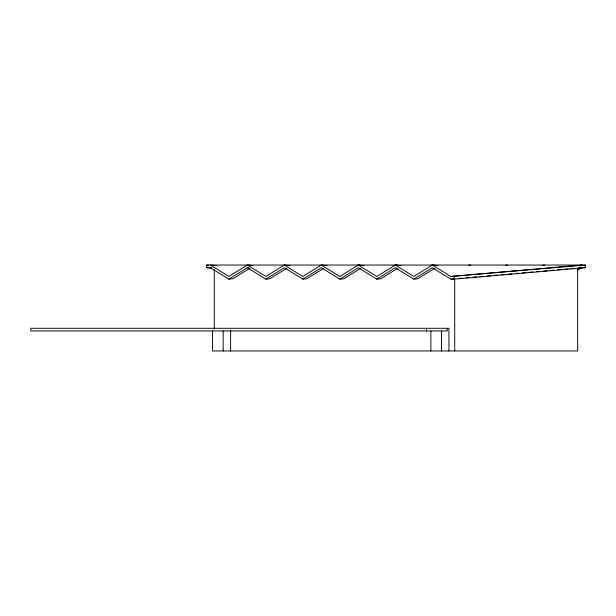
<?xml version="1.0" encoding="UTF-8"?>
<svg xmlns="http://www.w3.org/2000/svg" width="616" height="616" viewBox="0 0 616 616"><rect width="100%" height="100%" fill="white"/><g stroke="black" fill="none" stroke-linecap="round" stroke-linejoin="round"><path stroke-width="0.92" d="M253.076 265.542L247.347 265.042L228.852 276.469L210.356 265.042L216.085 265.542M247.347 267.706L265.843 279.14L284.338 267.706L302.833 279.14L321.329 267.706L339.824 279.14L358.32 267.706L376.815 279.14L395.31 267.706L413.806 279.14L432.301 267.706L450.797 279.14L454.4 279.14L585.2 267.706L585.2 265.042L206.753 265.042L206.753 267.706L210.356 267.706L228.852 279.14L247.347 267.706L248.918 267.845M249.911 268.214L232.786 278.794L228.852 279.14M290.067 265.542L284.338 265.042L265.843 276.469L247.347 265.042M286.894 268.214L269.777 278.794L265.843 279.14M327.058 265.542L321.329 265.042L302.833 276.469L284.338 265.042M323.885 268.214L306.76 278.794L302.833 279.14M364.048 265.542L358.32 265.042L339.824 276.469L321.329 265.042M360.876 268.214L343.751 278.794L339.824 279.14M401.039 265.542L395.31 265.042L376.815 276.469L358.32 265.042M397.867 268.214L380.742 278.794L376.815 279.14M438.03 265.542L432.301 265.042L413.806 276.469L395.31 265.042M434.858 268.214L417.733 278.794L413.806 279.14M579.979 266.035L581.589 265.042L450.797 276.469L432.301 265.042M577.569 270.193L581.589 267.706L578.447 267.983M357.742 265.211L359.652 265.042M394.733 265.211L396.642 265.042M431.724 265.211L433.633 265.042M468.714 265.211L470.624 265.042M505.705 265.211L507.615 265.042M542.688 265.211L544.598 265.042M450.797 276.469L585.2 265.042M450.797 279.14L454.724 278.794L454.724 350.958M458.535 278.463L462.347 278.132M466.158 277.793L469.022 277.546M472.834 277.215L476.645 276.877M479.502 276.63L483.314 276.299M487.125 275.96L490.937 275.629M493.801 275.383L497.613 275.044M501.424 274.713L504.281 274.466M508.092 274.128L511.904 273.797M515.715 273.465L518.572 273.219M522.383 272.88L526.203 272.549M529.059 272.303L532.871 271.964M536.682 271.633L539.539 271.387M543.351 271.048L547.162 270.717M550.026 270.47L553.838 270.131M557.649 269.8L561.461 269.469M564.318 269.215L568.129 268.884M570.993 268.638L574.805 268.299M578.901 267.706L585.2 267.706M206.753 265.042L208.662 265.211M210.356 267.706L211.927 267.845M206.753 267.706L211.527 268.129M577.662 268.052L577.662 350.958L212.566 350.958L212.566 330.946M454.4 276.469L454.4 279.14M448.925 350.958L448.925 328.282L30.8 328.282L30.8 330.946L447.27 330.946L447.27 328.282M441.472 330.946L441.472 350.958M430.877 330.946L430.877 350.958M426.457 328.282L426.457 330.946M230.623 330.168L230.623 350.958M223.169 330.946L223.169 350.958M214.291 269.954L214.291 329.044"/></g></svg>
